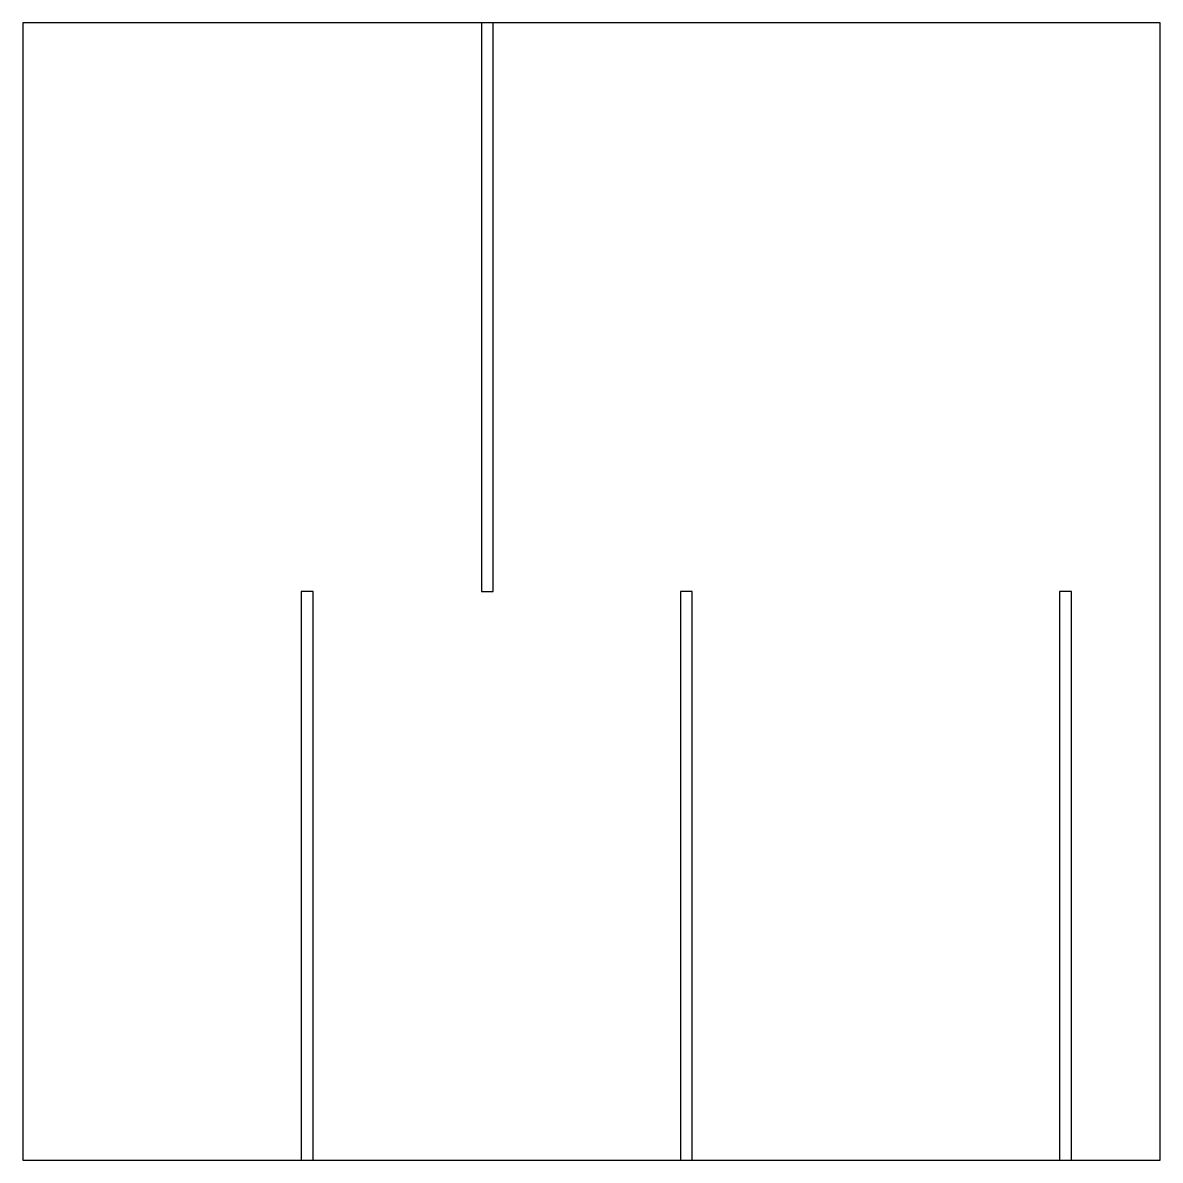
# Model space of a CAD drawing. Header units: millimetres. Extents: x 0 to 300, y 0 to 300.
import ezdxf

# ---------------------------------------------------------------- set-up
doc = ezdxf.new("R2010")
doc.units = ezdxf.units.MM
doc.layers.add('OUTLINE', color=5, linetype='Continuous')
doc.layers.add('SLOT', color=1, linetype='Continuous')

msp = doc.modelspace()

# ---------------------------------------------------------------- linework, layer by layer
at = {"layer": 'OUTLINE'}
msp.add_lwpolyline([(0, 0), (300, 0), (300, 300), (0, 300), (0, 0)], close=True, dxfattribs=at)
at = {"layer": 'SLOT'}
for points in [[(121, 150), (124.1, 150), (124.1, 300), (121, 300), (121, 150)], [(73.45, 0), (76.55, 0), (76.55, 150), (73.45, 150), (73.45, 0)], [(173.45, 0), (176.55, 0), (176.55, 150), (173.45, 150), (173.45, 0)], [(273.45, 0), (276.55, 0), (276.55, 150), (273.45, 150), (273.45, 0)]]:
    msp.add_lwpolyline(points, close=True, dxfattribs=at)

doc.saveas('drawing.dxf')
